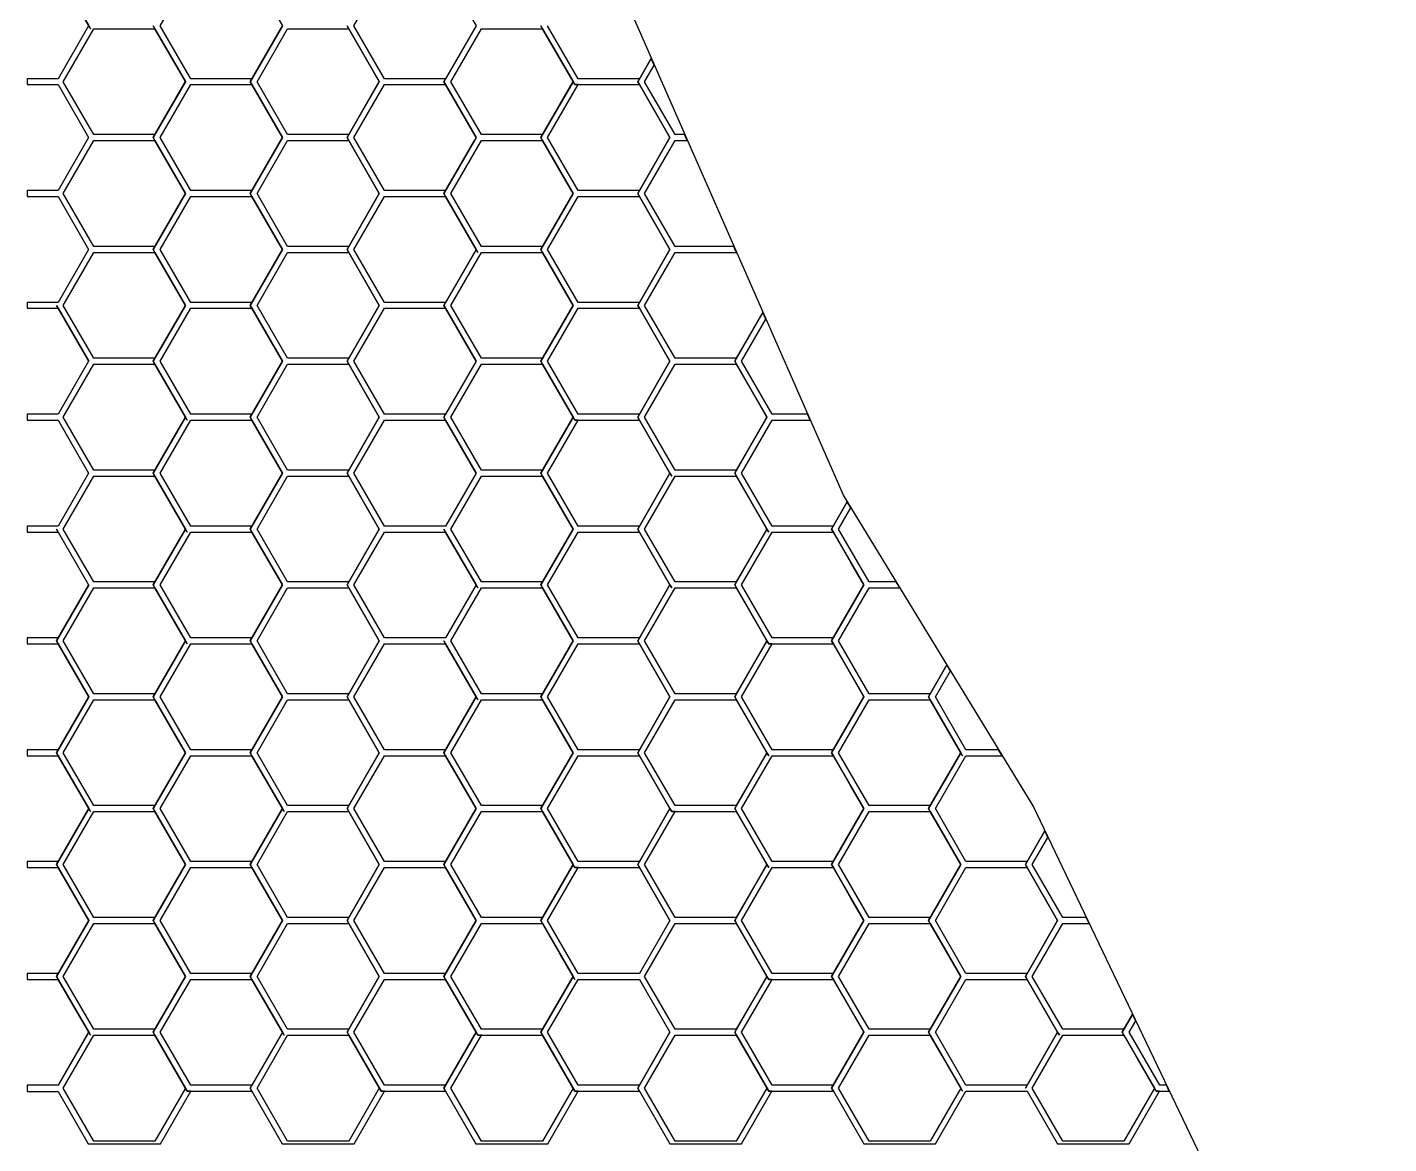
# Model space of a CAD drawing. Extents: x -65 to 65, y -44 to 44.
# Drawn here: x 29.71 to 64.5, y -20 to 8.53 of the extents above; entities that cross this region are included whole.
import ezdxf

# ---------------------------------------------------------------- set-up
doc = ezdxf.new("R2010")
doc.units = 0
doc.layers.add('Add_Red', color=1, linetype='Continuous')
doc.layers.add('Vector_Red', color=1, linetype='Continuous')

msp = doc.modelspace()

# ---------------------------------------------------------------- linework, layer by layer
at = {"layer": 'Add_Red'}
for points in [[(31.321443, 8.487998), (31.277484, 8.564317), (30.496533, 9.91687), (31.277485, 8.564317), (31.321443, 8.487998)], [(36.227225, 8.564318), (35.446361, 7.211765), (33.88465, 7.211765), (33.10377, 8.564318), (33.88465, 9.916871), (35.446361, 9.916871), (36.227225, 8.564318)], [(41.178613, 8.564318), (40.397749, 7.211765), (38.836122, 7.211765), (38.055175, 8.564318), (38.836122, 9.916871), (40.397749, 9.916871), (41.178613, 8.564318)], [(31.275753, 8.564317), (30.494892, 7.211764), (29.7071, 7.211764), (29.7071, 7.059295), (30.494892, 7.059295), (31.275753, 5.70691), (30.494892, 4.354357), (29.7071, 4.354357), (29.7071, 4.202056), (30.494893, 4.202056), (31.275753, 2.849503), (30.494893, 1.49695), (29.7071, 1.49695), (29.7071, 1.344649), (30.494893, 1.344649), (31.275753, -0.007902), (30.494893, -1.360287), (29.7071, -1.360287), (29.7071, -1.512756), (30.494893, -1.512756), (31.275753, -2.865309), (30.494893, -4.217761), (29.7071, -4.217761), (29.7071, -4.37018), (30.494893, -4.37018), (31.275753, -5.722682), (30.494893, -7.075017), (29.7071, -7.075017), (29.7071, -7.227502), (30.496533, -7.227502), (30.452575, -7.151369), (30.452575, -7.151368), (31.277484, -5.722682), (30.452575, -7.151369), (30.496533, -7.227502), (31.277484, -8.580021), (31.277484, -8.580022), (30.452575, -10.008876), (30.496533, -10.084942), (31.277484, -11.437562), (31.277484, -11.437563), (30.452575, -12.866132), (30.496533, -12.942282), (31.277485, -14.294818), (31.277484, -14.294819), (31.277484, -14.294818), (30.496533, -12.942282), (30.452575, -12.866132), (30.452575, -12.866131), (31.277484, -11.437562), (30.496533, -10.084943), (30.452575, -10.008876), (31.277484, -8.580022), (30.496533, -7.227503), (30.494893, -7.227503), (31.275753, -8.580022), (30.494893, -9.932541), (29.7071, -9.932541), (29.7071, -10.084943), (30.494893, -10.084943), (31.275753, -11.437563), (30.494893, -12.789796), (29.7071, -12.789796), (29.7071, -12.942282), (30.494893, -12.942282), (31.275753, -14.294818), (30.494893, -15.647304), (29.7071, -15.647304), (29.7071, -15.799824), (30.494894, -15.799824), (31.275753, -17.152326), (30.494893, -18.504569), (29.7071, -18.504569), (29.7071, -18.660523), (30.494983, -18.660523), (31.268002, -20), (31.27183, -20), (31.271829, -19.999999), (33.108695, -19.999999), (33.883994, -18.657058), (33.796632, -18.657058), (32.97181, -17.228392), (32.971808, -17.228388), (32.927751, -17.152325), (33.752657, -15.72337), (32.97181, -14.371136), (32.927751, -14.294818), (32.927751, -14.294817), (33.752657, -12.86613), (32.97181, -11.513629), (32.927751, -11.437277), (32.927751, -11.437276)], [(33.752035, 7.135445), (32.971188, 5.782893), (31.409461, 5.782893), (30.628594, 7.135445), (31.409461, 8.487998), (32.971188, 8.487998), (33.752035, 7.135445)], [(32.927751, -5.722681), (33.752657, -4.293827), (32.97181, -2.941459), (32.927751, -2.865309), (32.927751, -2.865308), (33.752657, -1.436605), (32.97181, -0.084053), (32.927751, -0.007902), (32.927751, -0.007901), (33.752657, 1.4208), (32.97181, 2.773185), (32.927751, 2.849503), (32.927752, 2.849504), (32.927751, 2.849505), (33.752657, 4.278208), (32.97181, 5.63076), (32.927751, 5.70691), (32.927751, 5.706911), (33.752657, 7.135782), (32.97181, 8.487998), (32.927751, 8.564317)], [(32.927751, 8.564317), (32.97181, 8.487999), (33.752657, 7.135783), (33.752657, 7.135782), (32.927751, 5.706911), (32.97181, 5.630761), (33.752657, 4.278208), (33.752657, 4.278207), (32.927752, 2.849504), (32.97181, 2.773186), (33.752657, 1.420801), (33.752657, 1.4208), (32.927751, -0.007901), (32.97181, -0.084052), (33.752657, -1.436604), (33.796632, -1.512755), (33.752657, -1.436605), (33.752657, -1.436606), (32.927751, -2.865308), (32.97181, -2.941458), (33.752657, -4.293826), (33.796633, -4.370178), (33.796632, -4.370178), (33.752657, -4.293826), (33.752657, -4.293827), (32.927751, -5.722681), (32.97181, -5.798831), (33.752657, -7.151367), (33.796633, -7.227501), (33.752657, -7.151368), (32.97181, -5.798832), (32.927751, -5.722682), (32.927751, -5.722681)], [(32.927751, -11.437276), (33.752657, -10.008607), (32.97181, -8.656374), (32.927751, -8.580021), (32.927751, -8.58002), (33.752657, -7.151368), (32.927751, -8.580021), (32.97181, -8.656373), (33.752657, -10.008606), (33.752657, -10.008607), (32.927751, -11.437277), (32.97181, -11.513628), (33.752657, -12.86613), (33.752657, -12.866131), (32.927751, -14.294818), (32.97181, -14.371135), (33.752657, -15.723369), (33.752657, -15.72337), (32.927751, -17.152325), (32.971808, -17.228388), (32.97181, -17.228391), (33.796633, -18.657057), (35.448007, -18.657057), (35.448008, -18.657058), (36.223308, -19.999999), (38.060167, -19.999999), (38.835466, -18.657058), (38.748104, -18.657058), (37.923181, -17.228392), (37.879223, -17.152325), (37.879223, -17.152326), (37.879222, -17.152325), (37.923287, -17.075987), (38.704062, -15.72337), (37.923282, -14.371136), (37.879223, -14.294818), (37.879223, -14.294817), (38.704062, -12.86613), (37.923282, -11.513629), (37.879223, -11.437277), (37.879223, -11.437276), (38.704062, -10.008607), (37.923282, -8.656374), (37.879223, -8.580021), (37.879223, -8.58002), (38.704062, -7.151367), (37.923282, -5.798832), (37.879223, -5.722682), (37.879223, -5.722681), (38.704062, -4.293827), (37.923282, -2.941459), (37.879223, -2.865309), (37.879223, -2.865308), (38.704061, -1.436605), (37.923181, -0.084053), (37.879223, -0.007902), (37.879223, -0.007901), (38.704062, 1.4208), (37.923282, 2.773185), (37.879223, 2.849503), (37.879224, 2.849504), (37.879223, 2.849505), (38.704062, 4.278208), (37.923282, 5.63076), (37.879223, 5.70691), (37.879223, 5.706911), (38.704062, 7.135782), (37.923282, 8.487998), (37.879223, 8.564317)], [(36.228872, 8.564149), (35.404051, 7.135446), (35.448008, 7.059296), (35.448007, 7.059296), (35.40405, 7.135445), (35.404051, 7.135446), (35.40405, 7.135447), (36.228872, 8.56415)], [(38.703406, 7.135445), (37.922559, 5.782893), (36.360832, 5.782893), (35.579968, 7.135445), (36.360832, 8.487998), (37.922643, 8.487998), (38.703406, 7.135445)], [(37.879223, 8.564317), (37.923282, 8.488), (38.704062, 7.135783), (38.704062, 7.135782), (37.879223, 5.706911), (37.923282, 5.630761), (38.704062, 4.278208), (38.704062, 4.278207), (37.879224, 2.849504), (37.923282, 2.773186), (38.704062, 1.420801), (38.704062, 1.4208), (37.879223, -0.007902), (37.923182, -0.084051), (38.704062, -1.436604), (38.704061, -1.436605), (38.704062, -1.436606), (37.879223, -2.865308), (37.923282, -2.941458), (38.704062, -4.293826), (38.704062, -4.293827), (37.879223, -5.722681), (37.923282, -5.798831), (38.704062, -7.151367), (38.704062, -7.151368), (37.879223, -8.580021), (37.923282, -8.656372), (38.704062, -10.008606), (38.704062, -10.008607), (37.879223, -11.437277), (37.923282, -11.513628), (38.704062, -12.86613), (38.704062, -12.866131), (37.879223, -14.294818), (37.923282, -14.371135), (38.704062, -15.723369), (38.704062, -15.72337), (37.923287, -17.075987), (37.879223, -17.152324), (37.923181, -17.228391), (38.748104, -18.657057), (40.399479, -18.657057), (40.39948, -18.657058), (41.17478, -19.999999), (43.011572, -19.999999), (43.786854, -18.657058), (43.699492, -18.657058), (42.874653, -17.228391), (42.874652, -17.228391), (42.874651, -17.228388), (42.830711, -17.152324), (43.655533, -15.723369), (43.655534, -15.72337), (42.830712, -17.152325), (42.874651, -17.228388), (42.874653, -17.228391), (43.699492, -18.657057), (45.350951, -18.657057), (45.350952, -18.657058), (46.126252, -19.999998), (47.96306, -19.999998), (48.738343, -18.657058), (48.655637, -18.657058), (47.830764, -17.228391), (47.78689, -17.152325), (47.78689, -17.152324), (48.611594, -15.723369), (48.611594, -15.72337), (47.78689, -17.152325), (47.830764, -17.22839), (48.655637, -18.657057), (50.307063, -18.657057), (50.279159, -18.608806), (50.263021, -18.580902), (50.263021, -18.580901), (51.087893, -17.152324), (50.307064, -15.799822), (50.307063, -15.799821), (50.307062, -15.799819), (50.263021, -15.723369), (50.263021, -15.723368), (51.087893, -14.294816), (50.757869, -13.723279), (50.306895, -12.942281), (50.306894, -12.94228), (50.306895, -12.94228), (50.757869, -13.723279), (51.087894, -14.294817), (50.263021, -15.723369), (50.307062, -15.799819), (50.307063, -15.799821), (50.307064, -15.799822), (51.087894, -17.152325), (50.263021, -18.580901), (50.279159, -18.608806), (50.307064, -18.657057), (51.082346, -19.999998), (52.919188, -19.999998), (53.694471, -18.657057), (55.258485, -18.657057), (56.033768, -19.999998), (57.87061, -19.999998), (58.645893, -18.657057), (58.558648, -18.657057), (58.082389, -17.832184), (58.558648, -18.657056), (58.890985, -18.657056), (58.818112, -18.504567), (58.646397, -18.504567), (57.865735, -17.152324), (58.033218, -16.862158), (57.953488, -16.69532), (57.689733, -17.152324), (57.733774, -17.228388), (57.733776, -17.228391), (57.733775, -17.22839), (57.733774, -17.228388), (57.689733, -17.152325), (57.689733, -17.152324), (57.953487, -16.695319), (57.953179, -16.694673), (57.733103, -17.075989), (56.171443, -17.075989), (55.390445, -15.723369), (56.171443, -14.371136), (56.84278, -14.371136), (56.769908, -14.21865), (56.171443, -14.21865), (55.390444, -12.866131), (55.791576, -12.171466), (55.711939, -12.004824), (55.214611, -12.866131), (55.233206, -12.898406), (55.258485, -12.94228), (55.258484, -12.94228), (55.233206, -12.898406), (55.21461, -12.86613), (55.711939, -12.004823), (55.711052, -12.002967), (55.256804, -12.789794), (53.695144, -12.789794), (52.914145, -11.437275), (53.695144, -10.084941), (54.623649, -10.084941), (54.530553, -9.932539), (53.695144, -9.932539), (52.914145, -8.580019), (53.298133, -7.915036), (53.207631, -7.766882), (52.738143, -8.580021), (52.782186, -8.656372), (53.563016, -10.008605), (53.607059, -10.084941), (53.607058, -10.084941), (53.563016, -10.008605), (53.563016, -10.008606), (52.738143, -11.437276), (52.782186, -11.513627), (53.563016, -12.86613), (53.563016, -12.866131), (52.738143, -14.294817), (52.782186, -14.371135), (53.563016, -15.723368), (53.563016, -15.723369), (52.738143, -17.152324), (52.782186, -17.22839), (53.084118, -17.751331), (53.607059, -18.657057), (53.607058, -18.657057), (53.084118, -17.751331), (52.782186, -17.228391), (52.738143, -17.152325), (52.738143, -17.152324), (53.563016, -15.723369), (52.782186, -14.371136), (52.738143, -14.294817), (52.738143, -14.294816), (53.563016, -12.86613), (52.782186, -11.513628), (52.738143, -11.437276), (52.738143, -11.437275)], [(42.830711, 8.564317), (42.874653, 8.488), (43.655534, 7.135783), (43.699492, 7.059297), (43.787493, 7.059297), (43.787492, 7.059296), (45.349222, 7.059296), (46.130068, 5.706912), (45.349221, 4.354359), (43.787493, 4.354359), (43.006646, 5.706912), (43.787492, 7.059296), (43.699492, 7.059296), (43.655534, 7.135783), (43.655534, 7.135782), (42.830712, 5.706911), (42.874653, 5.630761), (43.655534, 4.278208), (43.655534, 4.278207), (42.830711, 2.849504), (42.874653, 2.773186), (43.655534, 1.420802), (43.655533, 1.420801), (43.655534, 1.4208), (42.830711, -0.007902), (42.874653, -0.084051), (43.655534, -1.436604), (43.699492, -1.512754), (45.349221, -1.512754), (45.349221, -1.512755), (46.130068, -2.865307), (45.349221, -4.217759), (43.787493, -4.217759), (43.006646, -2.865307), (43.787493, -1.512755), (43.699492, -1.512755), (43.655534, -1.436604), (43.655534, -1.436605), (42.830712, -2.865308), (42.874754, -2.941458), (43.655534, -4.293826), (43.655534, -4.293827), (42.830711, -5.722681), (42.874754, -5.798831), (43.655534, -7.151367), (43.655534, -7.151368), (42.830711, -8.580021), (42.874653, -8.656372), (43.655534, -10.008606), (43.655534, -10.008607), (42.830711, -11.437276), (42.874754, -11.513628), (43.655534, -12.86613), (43.683404, -12.91441), (43.699492, -12.94228), (43.787493, -12.94228), (43.787492, -12.942281), (45.349222, -12.942281), (46.130068, -14.294817), (45.349221, -15.647302), (43.787493, -15.647302), (43.006646, -14.294817), (43.787492, -12.942281), (43.699492, -12.942281), (43.683404, -12.91441), (43.655533, -12.86613), (42.874754, -11.513629), (42.830711, -11.437277), (42.830711, -11.437275), (43.655534, -10.008607), (42.874653, -8.656373), (42.830711, -8.580021), (42.830711, -8.58002), (43.655534, -7.151367), (42.874754, -5.798832), (42.830711, -5.722682), (42.830711, -5.722681), (43.655534, -4.293827), (42.874754, -2.941459), (42.830711, -2.865309), (42.830712, -2.865308), (42.830711, -2.865307), (43.655534, -1.436605), (42.874653, -0.084053), (42.874031, -0.084053), (43.654878, -1.436605), (42.874031, -2.789158), (41.312287, -2.789158), (40.53144, -1.436605), (41.312287, -0.084053), (41.312287, -0.084052), (42.874653, -0.084052), (42.830711, -0.007902), (42.830711, -0.007901), (43.655533, 1.420801), (42.874653, 2.773185), (42.830711, 2.849504), (42.830711, 2.849505), (43.655534, 4.278207), (42.874653, 5.63076), (42.830711, 5.70691), (42.830712, 5.706911), (42.830711, 5.706912), (43.655534, 7.135782), (42.874653, 8.487999), (42.830711, 8.564317)], [(43.654878, 7.135446), (42.874031, 5.782893), (41.312287, 5.782893), (40.53144, 7.135446), (41.312287, 8.487999), (42.874031, 8.487999), (43.654878, 7.135446)], [(52.738143, -11.437275), (53.563016, -10.008606), (52.782186, -8.656373), (52.738143, -8.580021), (52.738143, -8.58002), (53.207631, -7.766882), (53.20739, -7.766487), (52.781682, -8.50387), (51.219853, -8.50387), (50.439023, -7.151368), (51.219853, -5.798832), (52.005421, -5.798832), (51.912273, -5.646346), (51.219853, -5.646346), (50.439023, -4.294112), (50.753479, -3.749371), (50.66301, -3.601271), (50.263022, -4.294112), (50.306895, -4.370178), (50.306894, -4.370178), (50.263021, -4.294113), (50.263022, -4.294112), (50.263021, -4.294111), (50.66301, -3.60127), (50.662135, -3.599838), (50.305382, -4.217759), (48.743554, -4.217759), (47.962724, -2.865307), (48.743554, -1.512754), (49.716061, -1.512754), (49.648996, -1.360285), (48.743554, -1.360285), (47.962724, -0.0079), (48.582161, 1.065086), (48.50609, 1.238027), (47.786891, -0.007901), (47.830764, -0.084051), (48.611594, -1.436604), (48.611594, -1.436605), (47.786891, -2.865308), (47.830932, -2.941458), (48.567684, -4.217759), (48.611594, -4.293826), (48.655637, -4.370178), (48.611595, -4.293827), (48.611594, -4.293826), (48.567684, -4.217759), (47.830932, -2.941459), (47.78689, -2.865309), (47.786891, -2.865308), (47.78689, -2.865307), (48.611594, -1.436605), (47.830764, -0.084052), (47.78689, -0.007902), (47.786891, -0.007901), (47.78689, -0.0079), (48.506089, 1.238028), (48.503826, 1.243174), (47.825553, 0.068416), (46.263792, 0.068416), (45.482911, 1.420801), (46.263792, 2.773185), (47.825553, 2.773185), (47.847702, 2.734823), (47.831033, 2.772719), (47.830764, 2.773185), (47.78689, 2.849504), (47.78689, 2.849505), (47.792774, 2.859698), (47.763762, 2.925654), (46.263792, 2.925654), (45.482911, 4.278207), (46.263792, 5.63076), (46.573882, 5.63076), (46.506964, 5.782893), (46.263792, 5.782893), (45.482911, 7.135446), (45.726464, 7.557301), (45.650343, 7.730357), (45.306893, 7.135447), (45.350951, 7.059297), (45.350952, 7.059297), (46.131799, 5.706912), (46.131799, 5.706911), (45.306893, 4.278208), (45.350952, 4.202058), (45.350951, 4.202058), (45.306893, 4.278207), (45.306893, 4.278208), (46.131799, 5.706911), (45.350952, 7.059295), (45.350951, 7.059296), (45.349222, 7.059296), (45.349221, 7.059297), (45.350951, 7.059297), (45.350951, 7.059296), (45.350952, 7.059296), (45.350951, 7.059297), (45.306893, 7.135446), (45.306893, 7.135447), (45.650343, 7.730358), (45.649594, 7.73206), (45.349221, 7.211766), (43.787493, 7.211766), (43.006646, 8.564318)], [(36.227225, 5.706911), (35.446361, 4.354358), (33.88465, 4.354358), (33.10377, 5.706911), (33.88465, 7.059296), (35.446361, 7.059296), (36.227225, 5.706911)], [(36.228872, 5.706911), (36.228872, 5.70691), (35.40405, 4.278207), (35.448008, 4.202058), (35.448007, 4.202058), (35.40405, 4.278207), (35.40405, 4.278208), (36.228872, 5.70691), (35.448008, 7.059295), (35.448007, 7.059296), (35.448008, 7.059296), (36.228872, 5.706911)], [(41.178613, 5.706912), (40.397749, 4.354359), (38.836122, 4.354359), (38.055175, 5.706912), (38.836122, 7.059296), (40.397749, 7.059296), (41.178613, 5.706912)], [(40.399481, 7.059296), (40.399479, 7.059296), (40.355522, 7.135446), (40.355522, 7.135447), (40.399582, 7.211766), (40.355522, 7.135446), (40.399481, 7.059296)], [(41.180328, 5.706912), (41.180327, 5.70691), (40.39948, 7.059295), (40.399479, 7.059296), (40.399481, 7.059296), (41.180328, 5.706912)], [(33.752035, 4.278207), (32.971188, 2.925654), (31.409461, 2.925654), (30.628594, 4.278207), (31.409461, 5.63076), (32.971188, 5.63076), (33.752035, 4.278207)], [(38.703406, 4.278207), (37.922559, 2.925654), (36.360832, 2.925654), (35.579968, 4.278207), (36.360832, 5.63076), (37.922643, 5.63076), (38.703406, 4.278207)], [(40.399481, 4.202058), (40.399479, 4.202058), (40.355522, 4.278207), (40.355522, 4.278208), (41.136367, 5.630764), (40.355522, 4.278207), (40.399481, 4.202058)], [(43.654878, 4.278207), (42.874031, 2.925654), (41.312287, 2.925654), (40.53144, 4.278207), (41.312287, 5.63076), (42.874031, 5.63076), (43.654878, 4.278207)], [(36.227225, 2.849505), (35.446361, 1.496952), (33.88465, 1.496952), (33.10377, 2.849505), (33.88465, 4.202058), (35.446361, 4.202058), (36.227225, 2.849505)], [(36.228872, 2.849505), (36.228871, 2.849504), (36.228872, 2.849503), (35.40405, 1.4208), (35.448008, 1.344651), (35.448007, 1.344651), (35.40405, 1.4208), (35.40405, 1.420801), (36.228871, 2.849504), (35.448008, 4.202056), (35.448007, 4.202058), (35.448008, 4.202058), (36.228872, 2.849505)], [(41.178613, 2.849505), (40.397749, 1.496952), (38.836122, 1.496952), (38.055175, 2.849505), (38.836122, 4.202058), (40.397749, 4.202058), (41.178613, 2.849505)], [(41.180328, 2.849505), (41.180327, 2.849504), (41.224387, 2.773185), (41.224386, 2.773185), (41.180327, 2.849504), (40.39948, 4.202057), (40.399479, 4.202058), (40.399481, 4.202058), (41.180328, 2.849505)], [(46.130068, 2.849505), (45.349221, 1.496952), (43.787493, 1.496952), (43.006646, 2.849505), (43.787493, 4.202058), (45.349221, 4.202058), (46.130068, 2.849505)], [(46.131799, 2.849505), (46.131799, 2.849504), (45.306894, 1.420801), (45.350952, 1.344651), (45.350951, 1.344651), (45.306893, 1.420801), (45.306894, 1.420801), (45.306893, 1.420802), (46.131799, 2.849505), (45.350952, 4.202057), (45.350951, 4.202058), (45.350952, 4.202058), (46.131799, 2.849505)], [(47.792774, 2.859698), (47.78689, 2.849504), (47.830764, 2.773187), (47.831029, 2.772727), (47.792774, 2.859698)], [(33.752035, 1.4208), (32.971188, 0.068415), (31.409461, 0.068415), (30.628594, 1.4208), (31.409461, 2.773185), (32.971188, 2.773185), (33.752035, 1.4208)], [(38.703406, 1.4208), (37.922559, 0.068415), (36.360832, 0.068415), (35.579968, 1.4208), (36.360832, 2.773185), (37.922643, 2.773185), (38.703406, 1.4208)], [(43.654878, 1.4208), (42.874031, 0.068416), (41.312287, 0.068416), (40.53144, 1.4208), (41.312287, 2.773185), (42.874031, 2.773185), (43.654878, 1.4208)], [(31.277484, -0.007902), (30.496533, 1.344649), (30.452575, 1.4208), (30.496533, 1.34465), (31.277484, -0.007902)], [(40.399481, 1.344651), (40.399479, 1.344651), (40.355522, 1.4208), (40.355522, 1.420801), (40.399486, 1.496954), (40.355522, 1.4208), (40.399481, 1.344651)], [(36.227225, -0.007901), (35.446361, -1.360286), (33.88465, -1.360286), (33.10377, -0.007901), (33.88465, 1.344651), (35.446361, 1.344651), (36.227225, -0.007901)], [(36.228872, -0.007901), (36.228872, -0.007902), (35.404051, -1.436605), (35.448008, -1.512755), (35.448007, -1.512755), (35.40405, -1.436606), (35.404051, -1.436605), (35.40405, -1.436604), (36.228872, -0.007902), (35.448008, 1.34465), (35.448007, 1.344651), (35.448008, 1.344651), (36.228872, -0.007901)], [(41.178613, -0.007901), (40.397749, -1.360286), (38.836122, -1.360286), (38.055175, -0.007901), (38.836122, 1.344651), (40.397749, 1.344651), (41.178613, -0.007901)], [(41.180328, -0.007901), (41.180327, -0.007902), (40.39948, 1.34465), (40.399479, 1.344651), (40.399481, 1.344651), (41.180328, -0.007901)], [(46.130068, -0.007901), (45.349221, -1.360285), (43.787493, -1.360285), (43.006646, -0.007901), (43.787493, 1.344651), (45.349221, 1.344651), (46.130068, -0.007901)], [(46.131799, -0.007901), (46.131799, -0.007902), (45.306893, -1.436604), (45.350952, -1.512754), (45.350951, -1.512754), (45.306893, -1.436605), (45.306893, -1.436604), (46.131799, -0.007901), (45.350952, 1.34465), (45.350951, 1.344651), (45.350952, 1.344651), (46.131799, -0.007901)], [(33.752035, -1.436606), (32.971188, -2.789159), (31.409461, -2.789159), (30.628593, -1.436606), (31.409461, -0.084053), (32.971188, -0.084053), (33.752035, -1.436606)], [(38.703406, -1.436606), (37.922559, -2.789159), (36.360832, -2.789159), (35.579968, -1.436606), (36.360832, -0.084053), (37.922643, -0.084053), (38.703406, -1.436606)], [(48.606383, -1.436605), (47.825553, -2.789158), (46.263792, -2.789158), (45.482911, -1.436605), (46.263792, -0.084052), (47.825553, -0.084052), (48.606383, -1.436605)], [(40.399481, -1.512755), (40.399479, -1.512755), (40.355522, -1.436605), (40.355522, -1.436604), (40.399582, -1.360285), (40.355522, -1.436605), (40.399481, -1.512755)], [(36.227225, -2.865308), (35.446361, -4.21776), (33.88465, -4.21776), (33.10377, -2.865308), (33.88465, -1.512755), (35.446361, -1.512755), (36.227225, -2.865308)], [(36.228872, -2.865308), (36.228872, -2.865309), (35.40405, -4.294112), (35.448007, -4.370178), (35.448008, -4.370178), (36.228872, -5.722681), (36.228872, -5.722682), (35.40405, -7.151367), (35.448009, -7.227501), (35.448007, -7.227501), (35.40405, -7.151368), (35.40405, -7.151367), (36.228872, -5.722682), (35.448008, -4.37018), (35.448007, -4.370179), (35.446362, -4.370179), (35.446361, -4.370178), (35.448007, -4.370178), (35.448007, -4.370179), (35.448008, -4.370179), (35.448007, -4.370178), (35.40405, -4.294113), (35.40405, -4.294112), (36.228872, -2.865309), (35.448008, -1.512756), (35.448007, -1.512755), (35.448008, -1.512755), (36.228872, -2.865308)], [(41.178613, -2.865308), (40.397749, -4.21776), (38.836122, -4.21776), (38.055175, -2.865308), (38.836122, -1.512755), (40.397749, -1.512755), (41.178613, -2.865308)], [(41.180328, -2.865308), (41.180327, -2.865309), (40.39948, -1.512756), (40.399479, -1.512755), (40.399481, -1.512755), (41.180328, -2.865308)], [(46.131799, -2.865307), (46.131798, -2.865308), (46.131799, -2.865308), (45.306893, -4.294112), (45.350952, -4.370178), (45.350951, -4.370178), (45.306893, -4.294113), (45.306893, -4.294112), (46.131798, -2.865308), (45.350952, -1.512756), (45.350951, -1.512754), (45.350952, -1.512754), (46.131799, -2.865307)], [(33.752035, -4.294113), (32.971188, -5.646347), (31.409461, -5.646347), (30.628593, -4.294113), (31.409461, -2.941459), (32.971188, -2.941459), (33.752035, -4.294113)], [(38.703406, -4.294113), (37.922559, -5.646347), (36.360832, -5.646347), (35.579968, -4.294113), (36.360832, -2.941459), (37.922559, -2.941459), (38.703406, -4.294113)], [(43.654878, -4.294113), (42.874031, -5.646346), (41.312287, -5.646346), (40.53144, -4.294113), (41.312287, -2.941459), (42.874031, -2.941459), (43.654878, -4.294113)], [(48.606383, -4.294113), (47.825553, -5.646346), (46.263792, -5.646346), (45.482911, -4.294113), (46.263792, -2.941459), (47.825553, -2.941459), (48.606383, -4.294113)], [(46.131799, -2.865308), (46.175774, -2.941459), (46.131799, -2.865309), (46.131799, -2.865308)], [(30.452575, -4.294114), (30.452575, -4.294113), (30.496533, -4.37018), (30.452575, -4.294114)], [(35.446362, -4.370179), (36.227225, -5.722681), (35.446361, -7.075015), (33.88465, -7.075015), (33.10377, -5.722681), (33.88465, -4.370178), (33.88465, -4.370179), (35.446362, -4.370179)], [(41.178613, -5.722681), (40.397749, -7.075015), (38.836122, -7.075015), (38.055175, -5.722681), (38.836122, -4.370178), (40.397749, -4.370178), (41.178613, -5.722681)], [(40.399479, -4.370178), (40.355522, -4.294113), (40.355522, -4.294112), (40.399481, -4.370178), (40.399479, -4.370178)], [(41.180328, -5.722681), (41.180327, -5.722682), (41.224303, -5.798832), (41.224302, -5.798832), (41.180327, -5.722682), (40.39948, -4.370179), (40.399479, -4.370178), (40.399481, -4.370178), (41.180328, -5.722681)], [(46.130068, -5.722681), (45.349221, -7.075015), (43.787493, -7.075015), (43.006646, -5.722681), (43.787493, -4.370178), (45.349221, -4.370178), (46.130068, -5.722681)], [(46.131799, -5.722681), (45.306893, -7.151367), (45.350952, -7.227501), (45.350951, -7.227501), (45.306893, -7.151368), (45.306893, -7.151367), (46.131799, -5.722681), (45.350952, -4.370179), (45.350951, -4.370178), (45.350952, -4.370178), (46.131799, -5.722681)], [(48.611594, -4.293826), (48.611595, -4.293827), (47.78689, -5.72268), (47.830932, -5.798831), (48.567524, -7.075013), (48.611594, -7.151367), (48.655637, -7.2275), (48.743554, -7.2275), (48.743553, -7.227501), (50.305383, -7.227501), (51.086212, -8.58002), (50.305382, -9.932539), (48.743554, -9.932539), (47.962724, -8.58002), (48.743553, -7.227501), (48.655637, -7.227501), (48.611595, -7.151368), (48.611594, -7.151367), (48.567524, -7.075013), (47.830932, -5.798832), (47.78689, -5.722682), (47.78689, -5.72268), (48.611594, -4.293826)], [(51.086212, -5.72268), (50.305382, -7.075015), (48.743554, -7.075015), (47.962724, -5.72268), (48.743554, -4.370178), (50.305382, -4.370178), (51.086212, -5.72268)], [(50.263021, -7.151367), (51.087893, -5.72268), (50.75788, -5.151177), (50.306895, -4.370179), (50.306894, -4.370178), (50.306895, -4.370178), (50.75788, -5.151177), (51.087894, -5.722681), (50.263021, -7.151368), (50.306894, -7.2275), (50.306895, -7.2275), (51.04392, -8.503868), (51.087894, -8.580021), (50.263021, -10.008875), (50.306895, -10.084941), (50.306894, -10.084941), (50.263021, -10.008875), (50.263021, -10.008874), (51.087893, -8.58002), (51.04392, -8.503868), (50.306895, -7.227501), (50.305383, -7.227501), (50.305382, -7.2275), (50.306894, -7.2275), (50.263021, -7.151368), (50.263021, -7.151367)], [(33.752035, -7.151368), (32.971188, -8.503871), (31.409461, -8.503871), (30.628593, -7.151368), (31.409461, -5.798832), (32.971188, -5.798832), (33.752035, -7.151368)], [(38.703406, -7.151368), (37.922559, -8.503871), (36.360832, -8.503871), (35.579968, -7.151368), (36.360832, -5.798832), (37.922643, -5.798832), (38.703406, -7.151368)], [(43.654878, -7.151368), (42.874031, -8.503871), (41.312287, -8.503871), (40.53144, -7.151368), (41.312287, -5.798832), (42.874031, -5.798832), (43.654878, -7.151368)], [(48.606383, -7.151368), (47.825553, -8.50387), (46.263792, -8.50387), (45.482912, -7.151368), (46.263792, -5.798832), (47.825553, -5.798832), (48.606383, -7.151368)], [(46.131799, -5.722681), (46.175774, -5.798832), (46.131799, -5.722682), (46.131799, -5.722681)], [(36.227225, -8.58002), (35.446361, -9.93254), (33.88465, -9.93254), (33.10377, -8.58002), (33.88465, -7.227501), (35.446361, -7.227501), (36.227225, -8.58002)], [(36.228872, -8.58002), (36.228872, -8.580021), (35.40405, -10.008875), (35.448009, -10.084941), (35.448007, -10.084941), (35.40405, -10.008876), (35.40405, -10.008875), (36.228872, -8.580021), (35.448008, -7.227502), (35.448007, -7.227501), (35.448009, -7.227501), (36.228872, -8.58002)], [(41.178613, -8.58002), (40.397749, -9.932539), (38.836122, -9.932539), (38.055175, -8.58002), (38.836122, -7.227501), (40.397749, -7.227501), (41.178613, -8.58002)], [(40.399479, -7.227501), (40.355522, -7.151368), (40.355522, -7.151367), (40.399481, -7.227501), (40.399479, -7.227501)], [(41.180327, -8.58002), (41.180327, -8.580021), (41.224303, -8.656373), (41.224302, -8.656373), (41.180327, -8.580021), (40.355522, -10.008875), (40.39948, -10.084941), (40.399479, -10.084941), (40.355522, -10.008876), (40.355522, -10.008875), (41.180327, -8.580021), (40.39948, -7.227502), (40.399479, -7.227501), (40.399481, -7.227501), (41.180327, -8.58002)], [(46.130068, -8.58002), (45.349221, -9.932539), (43.787493, -9.932539), (43.006646, -8.58002), (43.787493, -7.227501), (45.349221, -7.227501), (46.130068, -8.58002)], [(46.131799, -8.58002), (46.131799, -8.580021), (45.306893, -10.008875), (45.350952, -10.084941), (45.350951, -10.084941), (45.306893, -10.008876), (45.306893, -10.008875), (46.131799, -8.580021), (45.350952, -7.227502), (45.350951, -7.227501), (45.350952, -7.227501), (46.131799, -8.58002)], [(47.78689, -8.58002), (48.611594, -7.151367), (48.611595, -7.151368), (47.78689, -8.580021), (47.830932, -8.656372), (47.830934, -8.656374), (48.567679, -9.932537), (48.611594, -10.008605), (48.655637, -10.084941), (48.611594, -10.008606), (48.567679, -9.932537), (47.830934, -8.656374), (47.830933, -8.656373), (47.830932, -8.656373), (47.78689, -8.580021), (47.78689, -8.58002)], [(33.752035, -10.008876), (32.971188, -11.36111), (31.409461, -11.36111), (30.628593, -10.008876), (31.409461, -8.656374), (32.971188, -8.656374), (33.752035, -10.008876)], [(38.703406, -10.008876), (37.922559, -11.361109), (36.360831, -11.361109), (35.579968, -10.008876), (36.360831, -8.656374), (37.922559, -8.656374), (38.703406, -10.008876)], [(43.654878, -10.008876), (42.874031, -11.361109), (41.312287, -11.361109), (40.53144, -10.008876), (41.312287, -8.656373), (42.874031, -8.656373), (43.654878, -10.008876)], [(48.606383, -10.008876), (47.825553, -11.361109), (46.263792, -11.361109), (45.482912, -10.008876), (46.263792, -8.656373), (47.825553, -8.656373), (48.606383, -10.008876)], [(53.562512, -10.008875), (52.781682, -11.361109), (51.219853, -11.361109), (50.439023, -10.008875), (51.219853, -8.656373), (52.781682, -8.656373), (53.562512, -10.008875)], [(36.227225, -11.437562), (35.446361, -12.789795), (33.88465, -12.789795), (33.10377, -11.437562), (33.88465, -10.084941), (35.446361, -10.084941), (36.227225, -11.437562)], [(36.228872, -11.437562), (35.40405, -12.866131), (35.448009, -12.942281), (35.448007, -12.942281), (35.40405, -12.866131), (35.40405, -12.86613), (36.228872, -11.437562), (35.448008, -10.084942), (35.448007, -10.084941), (35.448009, -10.084941), (36.228872, -11.437562)], [(41.178613, -11.437561), (40.397749, -12.789795), (38.836122, -12.789795), (38.055175, -11.437561), (38.836122, -10.084941), (40.397749, -10.084941), (41.178613, -11.437561)], [(41.180327, -11.437561), (41.180327, -11.437562), (40.355522, -12.866131), (40.39948, -12.942281), (40.399479, -12.942281), (40.355522, -12.866131), (40.355522, -12.86613), (41.180327, -11.437561), (40.39948, -10.084942), (40.399479, -10.084941), (40.399481, -10.084941), (41.180327, -11.437561)], [(46.130068, -11.437561), (45.349221, -12.789795), (43.787493, -12.789795), (43.006646, -11.437561), (43.787493, -10.084941), (45.349221, -10.084941), (46.130068, -11.437561)], [(45.306893, -12.86613), (46.131799, -11.437561), (45.350952, -10.084942), (45.350951, -10.084941), (45.350952, -10.084941), (46.131799, -11.437561), (46.131799, -11.437562), (46.175774, -11.513628), (46.263792, -11.513628), (46.263791, -11.513629), (47.825554, -11.513629), (48.606383, -12.866131), (47.825553, -14.21865), (46.263792, -14.21865), (45.482912, -12.866131), (46.263791, -11.513629), (46.175774, -11.513629), (46.131799, -11.437562), (45.306893, -12.86613), (45.350951, -12.94228), (45.350952, -12.94228), (46.131799, -14.294817), (45.350952, -12.942281), (45.349222, -12.942281), (45.349221, -12.94228), (45.350951, -12.94228), (45.306893, -12.866131), (45.306893, -12.86613)], [(48.611594, -12.86613), (47.830933, -11.513628), (47.830931, -11.513628), (47.78689, -11.437276), (47.78689, -11.437275), (48.611594, -10.008606), (48.611595, -10.008607), (47.78689, -11.437276), (47.830932, -11.513627), (47.830933, -11.513628), (48.611594, -12.86613), (48.655637, -12.94228), (48.611595, -12.866131), (48.611594, -12.86613)], [(51.086212, -11.437275), (50.305382, -12.789794), (48.743554, -12.789794), (47.962724, -11.437561), (48.743554, -10.084941), (50.305382, -10.084941), (51.086212, -11.437275)], [(50.757841, -10.86594), (51.087894, -11.437562), (50.263021, -12.866131), (50.306895, -12.94228), (50.306894, -12.94228), (50.263021, -12.866131), (50.263021, -12.86613), (51.087893, -11.437561), (50.757841, -10.86594), (50.306895, -10.084942), (50.306894, -10.084941), (50.306895, -10.084941), (50.757841, -10.86594)], [(31.277484, -11.437562), (31.321443, -11.513629), (31.277484, -11.437563), (31.277484, -11.437562)], [(36.228872, -11.437562), (36.272915, -11.513629), (36.228872, -11.437563), (36.228872, -11.437562)], [(33.752035, -12.866131), (32.971188, -14.218651), (31.40946, -14.218651), (30.628593, -12.866131), (31.40946, -11.513629), (32.971188, -11.513629), (33.752035, -12.866131)], [(38.703406, -12.866131), (37.922559, -14.218651), (36.360831, -14.218651), (35.579968, -12.866131), (36.360831, -11.513629), (37.922559, -11.513629), (38.703406, -12.866131)], [(43.654878, -12.866131), (42.874031, -14.21865), (41.312287, -14.21865), (40.53144, -12.866131), (41.312287, -11.513629), (42.874031, -11.513629), (43.654878, -12.866131)], [(47.825554, -11.513629), (47.825553, -11.513628), (47.830931, -11.513628), (47.830932, -11.513629), (47.825554, -11.513629)], [(53.562512, -12.866131), (52.781682, -14.21865), (51.219853, -14.21865), (50.439023, -12.866131), (51.219853, -11.513628), (52.781682, -11.513628), (53.562512, -12.866131)], [(43.655533, -15.723369), (43.325576, -15.151915), (42.874754, -14.371136), (42.830711, -14.294818), (42.830712, -14.294818), (42.830711, -14.294817), (43.655533, -12.86613), (43.655534, -12.866131), (42.830712, -14.294818), (42.874754, -14.371135), (43.325576, -15.151915), (43.655533, -15.723369), (43.699492, -15.799822), (43.655534, -15.72337), (43.655533, -15.723369)], [(47.830932, -14.371135), (47.812306, -14.338859), (47.78689, -14.294817), (47.78689, -14.294816), (48.611594, -12.86613), (48.611595, -12.866131), (47.78689, -14.294817), (47.812306, -14.338859), (47.830933, -14.371136), (47.830932, -14.371135)], [(36.227225, -14.294817), (35.446361, -15.647303), (33.88465, -15.647303), (33.10377, -14.294817), (33.88465, -12.942281), (35.446361, -12.942281), (36.227225, -14.294817)], [(36.228872, -14.294817), (36.228872, -14.294818), (35.40405, -15.72337), (35.448009, -15.799822), (35.448007, -15.799822), (35.40405, -15.72337), (35.40405, -15.723369), (36.228872, -14.294817), (35.448008, -12.942282), (35.448007, -12.942281), (35.448009, -12.942281), (36.228872, -14.294817)], [(41.178613, -14.294817), (40.397749, -15.647302), (38.836122, -15.647302), (38.055175, -14.294817), (38.836122, -12.942281), (40.397749, -12.942281), (41.178613, -14.294817)], [(41.180327, -14.294817), (41.180327, -14.294818), (40.355522, -15.72337), (40.39948, -15.799822), (40.399479, -15.799822), (40.355522, -15.72337), (40.355522, -15.723369), (41.180327, -14.294817), (40.39948, -12.942282), (40.399479, -12.942281), (40.39948, -12.942281), (41.180327, -14.294817)], [(51.086212, -14.294816), (50.305382, -15.647302), (48.743554, -15.647302), (47.962724, -14.294816), (48.743554, -12.94228), (50.305382, -12.94228), (51.086212, -14.294816)], [(56.037634, -14.294816), (55.256804, -15.647302), (53.695144, -15.647302), (52.914145, -14.294816), (53.695144, -12.94228), (55.256804, -12.94228), (56.037634, -14.294816)], [(56.039483, -14.294816), (56.039483, -14.294817), (55.214611, -15.723369), (55.233307, -15.755947), (55.258485, -15.799821), (55.258484, -15.799821), (55.233307, -15.755947), (55.21461, -15.723368), (56.039483, -14.294817), (55.258485, -12.942281), (55.258484, -12.94228), (55.258485, -12.94228), (56.039483, -14.294816)], [(31.277484, -17.152325), (30.496533, -15.799823), (30.496532, -15.799823), (30.452575, -15.72337), (31.277484, -14.294818), (31.277484, -14.294819), (30.452575, -15.72337), (30.496533, -15.799823), (31.277484, -17.152325), (31.321443, -17.228392), (31.277485, -17.152326), (31.277484, -17.152325)], [(31.40946, -17.07599), (30.628593, -15.72337), (31.40946, -14.371136), (32.971188, -14.371136), (33.752035, -15.72337), (32.971188, -17.07599), (31.40946, -17.07599)], [(36.360831, -17.07599), (35.579968, -15.72337), (36.360831, -14.371136), (37.922643, -14.371136), (38.703406, -15.72337), (37.922559, -17.07599), (36.360831, -17.07599)], [(41.312287, -17.07599), (40.53144, -15.72337), (41.312287, -14.371136), (42.874031, -14.371136), (43.654878, -15.72337), (42.874031, -17.07599), (41.312287, -17.07599)], [(46.263792, -17.07599), (45.482912, -15.723369), (46.263792, -14.371136), (47.825553, -14.371136), (48.606383, -15.723369), (47.825553, -17.07599), (46.263792, -17.07599)], [(48.281619, -15.151798), (48.611595, -15.723369), (48.655637, -15.799821), (50.305382, -15.799821), (50.305382, -15.799822), (51.086212, -17.152324), (50.305382, -18.504568), (48.743554, -18.504568), (47.962724, -17.152324), (48.743554, -15.799822), (48.655637, -15.799822), (48.611594, -15.72337), (48.611595, -15.723369), (48.611594, -15.723368), (48.281619, -15.151798), (47.830932, -14.371136), (47.830933, -14.371136), (48.281619, -15.151798)], [(51.219853, -17.075989), (50.439023, -15.723369), (51.219853, -14.371136), (52.781682, -14.371136), (53.562512, -15.723369), (52.781682, -17.075989), (51.219853, -17.075989)], [(30.494894, -15.799824), (30.494893, -15.799823), (30.496532, -15.799823), (30.496533, -15.799824), (30.494894, -15.799824)], [(36.227225, -17.152325), (35.446361, -18.504568), (33.88465, -18.504568), (33.10377, -17.152325), (33.88465, -15.799822), (35.446361, -15.799822), (36.227225, -17.152325)], [(36.228872, -17.152325), (36.272915, -17.228392), (36.272914, -17.228392), (36.228872, -17.152325), (35.448008, -15.799823), (35.448007, -15.799822), (35.448009, -15.799822), (36.228872, -17.152325)], [(41.178613, -17.152324), (40.397749, -18.504568), (38.836122, -18.504568), (38.055174, -17.152324), (38.836122, -15.799822), (40.397749, -15.799822), (41.178613, -17.152324)], [(41.180327, -17.152324), (41.180327, -17.152325), (41.224303, -17.228391), (41.312287, -17.228391), (41.312286, -17.228392), (42.874032, -17.228392), (43.654878, -18.580902), (42.874031, -19.933422), (41.312287, -19.933422), (40.53144, -18.580902), (41.312286, -17.228392), (41.224303, -17.228392), (41.180327, -17.152325), (40.355522, -18.580902), (40.399478, -18.657054), (40.39948, -18.657057), (40.399479, -18.657057), (40.399478, -18.657054), (40.355522, -18.580902), (41.180327, -17.152324), (40.39948, -15.799823), (40.399479, -15.799822), (40.39948, -15.799822), (41.180327, -17.152324)], [(46.130067, -17.152324), (45.34922, -18.504568), (43.787493, -18.504568), (43.006646, -17.152324), (43.787493, -15.799822), (45.34922, -15.799822), (46.130067, -17.152324)], [(56.037634, -17.152324), (55.256804, -18.504567), (53.695143, -18.504567), (52.914145, -17.152324), (53.695143, -15.799821), (55.256804, -15.799821), (56.037634, -17.152324)], [(56.039483, -17.152324), (56.039483, -17.152325), (55.214611, -18.580902), (55.21461, -18.580901), (56.039483, -17.152325), (55.258485, -15.799822), (55.258484, -15.799821), (55.258485, -15.799821), (56.039483, -17.152324)], [(31.277484, -17.152325), (31.277485, -17.152326), (30.494437, -18.508582), (31.277484, -17.152325)], [(31.40946, -19.933422), (30.628593, -18.580903), (31.40946, -17.228392), (32.971188, -17.228392), (33.752035, -18.580903), (32.971188, -19.933422), (31.40946, -19.933422)], [(36.360831, -19.933422), (35.579968, -18.580903), (36.360831, -17.228392), (37.922559, -17.228392), (38.703406, -18.580903), (37.922643, -19.933422), (36.360831, -19.933422)], [(42.874653, -17.228392), (42.874032, -17.228392), (42.874031, -17.228391), (42.874652, -17.228391), (42.874653, -17.228392)], [(45.306893, -18.580901), (45.350952, -18.657057), (45.350951, -18.657057), (45.306893, -18.580902), (45.306893, -18.580901), (46.131799, -17.152324), (46.131799, -17.152325), (45.306893, -18.580901)], [(46.263792, -19.933421), (45.482912, -18.580902), (46.263792, -17.228391), (47.825553, -17.228391), (48.606384, -18.580902), (47.825553, -19.933421), (46.263792, -19.933421)], [(51.219853, -19.933421), (50.439023, -18.580902), (51.219853, -17.228391), (52.781682, -17.228391), (53.562512, -18.580902), (52.781682, -19.933421), (51.219853, -19.933421)], [(56.171443, -19.933421), (55.390445, -18.580902), (56.171443, -17.228391), (57.733103, -17.228391), (58.513765, -18.580902), (57.733103, -19.933421), (56.171443, -19.933421)], [(56.039483, -17.152324), (56.083358, -17.228391), (56.039483, -17.152325), (56.039483, -17.152324)], [(35.448009, -18.657057), (35.448007, -18.657057), (35.40405, -18.580903), (35.40405, -18.580902), (35.448125, -18.504565), (35.40405, -18.580903), (35.448009, -18.657057)]]:
    msp.add_lwpolyline(points, dxfattribs=at)
at = {"layer": 'Vector_Red'}
msp.add_lwpolyline([(18.507597, 10.115779), (8.890712, 7.136966), (29.834398, -44), (60.361401, -41.530177), (63.321052, -39.63724), (64.50085, -36.228474), (60.559953, -22.126219), (55.417066, -11.364599), (50.570853, -3.431225), (45.043125, 9.13566)], dxfattribs=at)

doc.saveas('drawing.dxf')
